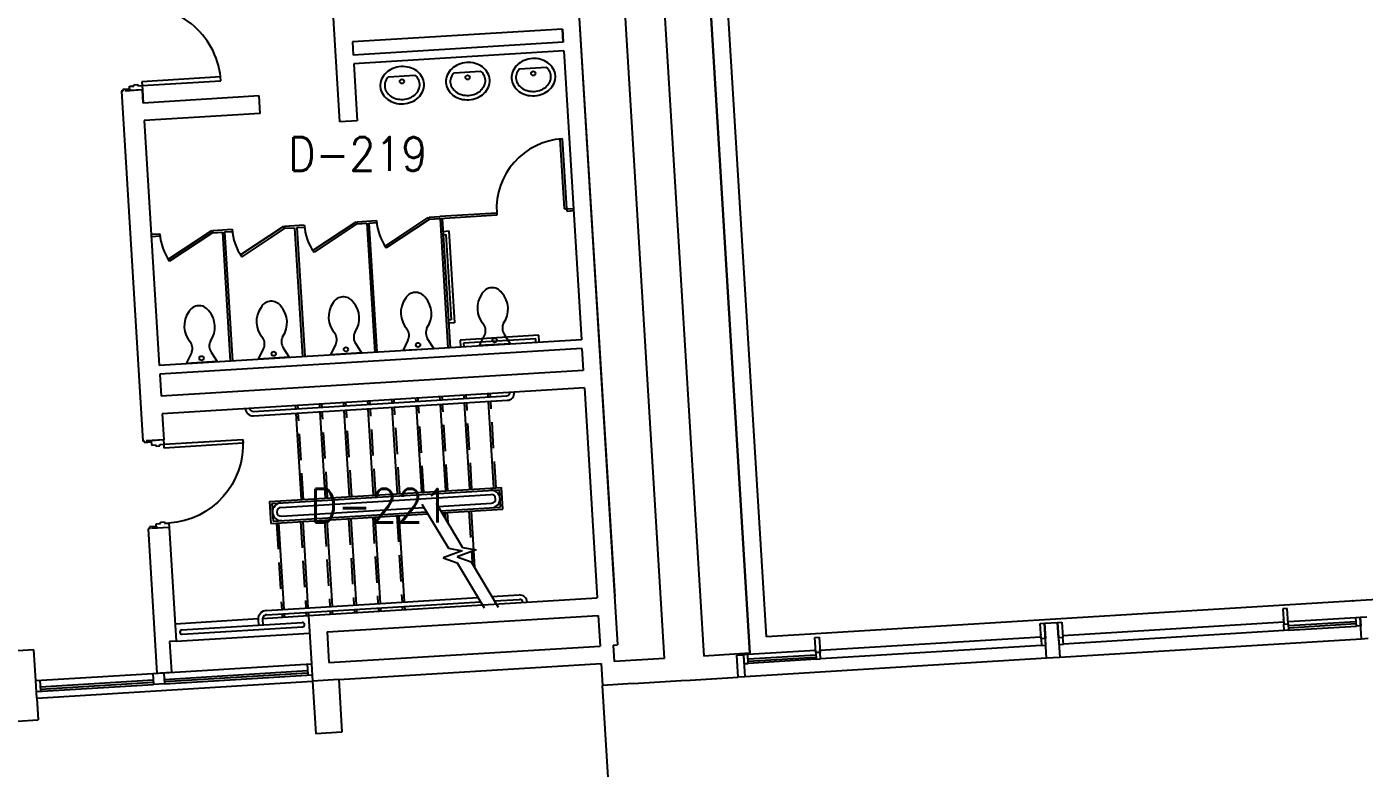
# Model space of a CAD drawing. Header units: inches. Extents: x 0 to 15110, y -1099 to 7181.
# Drawn here: x 7621 to 8231, y 5158 to 5496 of the extents above; entities that cross this region are included whole.
import ezdxf
from ezdxf.enums import TextEntityAlignment as Align

# ---------------------------------------------------------------- set-up
doc = ezdxf.new("R2010")
doc.units = ezdxf.units.IN
doc.header["$LTSCALE"] = 48
doc.header["$MEASUREMENT"] = 0
doc.linetypes.add('HIDDEN', pattern=[0.375, 0.25, -0.125])
doc.layers.get('0').update_dxf_attribs({"linetype": 'CONTINUOUS'})
for name, color, linetype in [('A-DOOR', 5, 'CONTINUOUS'), ('A-FLOR-STRS', 4, 'CONTINUOUS'), ('A-FURN', 6, 'CONTINUOUS'), ('A-GLAZ', 1, 'CONTINUOUS'), ('A-GLAZ-DETL', 5, 'CONTINUOUS'), ('A-ROOF', 5, 'CONTINUOUS'), ('A-WALL', 7, 'CONTINUOUS'), ('A-WALL-SILL', 3, 'CONTINUOUS'), ('SP-RMNO', 7, 'CONTINUOUS'), ('SP-ROOMF', 7, 'CONTINUOUS')]:
    doc.layers.add(name, color=color, linetype=linetype)
doc.layers.get('0').off()
doc.layers.get('SP-ROOMF').off()
doc.styles.add('ROMANS', font='ROMANS', dxfattribs={"width": 0.78})

# ---------------------------------------------------------------- blocks, each defined once
blk = doc.blocks.new('FMGRM1')
at = {"style": 'ROMANS', "width": 0.9}
for tag, p in [('DATA1', (0, -0.2836)), ('DATA2', (0, -0.443)), ('DATA3', (0, -0.6024)), ('DATA4', (0, -0.7618)), ('DATA5', (0, -0.9213))]:
    blk.add_attdef(tag, text='', height=0.1172, dxfattribs=at).set_placement(p, align=Align.CENTER)
at = {"layer": 'SP-RMNO', "style": 'ROMANS', "width": 0.9}
blk.add_attdef('RMNUMB', text='', height=0.16, dxfattribs=at).set_placement((0, 0), align=Align.MIDDLE)

msp = doc.modelspace()

# ---------------------------------------------------------------- linework, layer by layer
at = {"layer": 'A-DOOR', "linetype": 'Continuous'}
for p, q in [((7667.53, 5468.94), (7669.46, 5469.06)), ((7667.65, 5466.95), (7667.53, 5468.94)), ((7669.42, 5469.69), (7671.29, 5469.8)), ((7669.46, 5469.06), (7669.42, 5469.69)), ((7671.29, 5469.8), (7671.33, 5469.18)), ((7671.33, 5469.18), (7673.27, 5469.3)), ((7709.09, 5473.24), (7673.16, 5471.04)), ((7673.16, 5471.04), (7673.27, 5469.3)), ((7673.27, 5469.3), (7709.2, 5471.49)), ((7673.27, 5469.3), (7673.39, 5467.3)), ((7709.2, 5471.49), (7709.09, 5473.24)), ((7673.39, 5467.3), (7667.65, 5466.95)), ((7866, 5412.98), (7864.05, 5444.92)), ((7867, 5413.04), (7865.04, 5444.98)), ((7803.69, 5409.04), (7784.09, 5396.07)), ((7804.24, 5408.21), (7784.66, 5395.24)), ((7803.69, 5409.04), (7804.24, 5408.21)), ((7866, 5412.98), (7867, 5413.04)), ((7704.87, 5403), (7685.28, 5390.02)), ((7705.42, 5402.16), (7685.84, 5389.2)), ((7704.87, 5403), (7705.42, 5402.16)), ((7737.81, 5405.01), (7718.21, 5392.04)), ((7738.36, 5404.18), (7718.78, 5391.21)), ((7737.81, 5405.01), (7738.36, 5404.18)), ((7770.75, 5407.02), (7751.15, 5394.05)), ((7771.3, 5406.19), (7751.72, 5393.23)), ((7770.75, 5407.02), (7771.3, 5406.19)), ((7683.15, 5307.63), (7677.41, 5307.27)), ((7677.41, 5307.27), (7677.54, 5305.28)), ((7677.54, 5305.28), (7679.47, 5305.4)), ((7679.47, 5305.4), (7679.51, 5304.77)), ((7679.51, 5304.77), (7681.38, 5304.89)), ((7681.34, 5305.51), (7683.28, 5305.63)), ((7681.38, 5304.89), (7681.34, 5305.51)), ((7683.28, 5305.63), (7683.15, 5307.63)), ((7683.28, 5305.63), (7719.21, 5307.83)), ((7683.38, 5303.88), (7683.28, 5305.63)), ((7719.31, 5306.08), (7683.38, 5303.88)), ((7719.21, 5307.83), (7719.31, 5306.08)), ((7679.73, 5269.34), (7681.67, 5269.46)), ((7679.86, 5267.35), (7679.73, 5269.34)), ((7685.6, 5267.7), (7679.86, 5267.35)), ((7681.63, 5270.09), (7683.5, 5270.2)), ((7681.67, 5269.46), (7681.63, 5270.09)), ((7683.5, 5270.2), (7683.54, 5269.58)), ((7683.54, 5269.58), (7685.47, 5269.7)), ((7685.47, 5269.7), (7685.6, 5267.7))]:
    msp.add_line(p, q, dxfattribs=at)
for centre, radius, start, end in [((7867, 5413.04), 32, 93.5, 183.49078), ((7804.18, 5409.2), 24, 183.5, 215.5663), ((7705.36, 5403.16), 24, 183.5, 215.56793), ((7738.3, 5405.17), 24, 183.5, 215.56793), ((7771.24, 5407.19), 24, 183.5, 215.56793)]:
    msp.add_arc(centre, radius, start, end, dxfattribs=at)
msp.add_ellipse((7673.27, 5469.3), major_axis=(-25.46, 25.46), ratio=1, start_param=3.988077, end_param=5.558874, dxfattribs=at)
at = {"layer": 'A-DOOR', "linetype": 'Continuous', "extrusion": (0, 0, -1)}
msp.add_ellipse((7683.28, 5305.63), major_axis=(25.46, 25.46), ratio=1, start_param=0.724312, end_param=2.295108, dxfattribs=at)
at = {"layer": 'A-FLOR-STRS', "linetype": 'Continuous'}
for p, q in [((7723.93, 5320.64), (7839.72, 5327.72)), ((7820.25, 5326.53), (7820.16, 5328.03)), ((7831.23, 5327.2), (7831.14, 5328.7)), ((7724.06, 5318.64), (7839.84, 5325.72)), ((7743.4, 5321.83), (7743.31, 5323.33)), ((7754.38, 5322.5), (7754.29, 5324)), ((7765.36, 5323.17), (7765.27, 5324.67)), ((7776.34, 5323.84), (7776.25, 5325.34)), ((7778.87, 5282.42), (7776.46, 5321.85)), ((7787.32, 5324.52), (7787.22, 5326.01)), ((7789.85, 5283.09), (7787.44, 5322.52)), ((7798.3, 5325.19), (7798.2, 5326.68)), ((7800.83, 5283.76), (7798.42, 5323.19)), ((7809.28, 5325.86), (7809.18, 5327.36)), ((7811.81, 5284.44), (7809.4, 5323.86)), ((7822.79, 5285.11), (7820.38, 5324.53)), ((7833.77, 5285.78), (7831.36, 5325.21)), ((7745.93, 5280.41), (7743.52, 5319.83)), ((7756.91, 5281.08), (7754.5, 5320.5)), ((7767.89, 5281.75), (7765.48, 5321.18)), ((7731.46, 5279.52), (7837.26, 5285.99)), ((7837.87, 5276.01), (7837.26, 5285.99)), ((7731.46, 5279.52), (7732.07, 5269.54)), ((7732.52, 5278.58), (7836.32, 5284.93)), ((7736.63, 5276.83), (7832.45, 5282.69)), ((7836.81, 5276.95), (7836.32, 5284.93)), ((7732.07, 5269.54), (7803.61, 5273.92)), ((7732.52, 5278.58), (7733.01, 5270.6)), ((7733.01, 5270.6), (7803.03, 5274.88)), ((7736.88, 5272.84), (7801.88, 5276.82)), ((7790.46, 5273.11), (7792.87, 5233.69)), ((7800.95, 5278.36), (7813.02, 5258.19)), ((7807.4, 5278.76), (7819.47, 5258.58)), ((7808.32, 5277.21), (7832.7, 5278.7)), ((7809.48, 5275.28), (7836.81, 5276.95)), ((7810.06, 5274.31), (7837.87, 5276.01)), ((7812.42, 5274.45), (7812.7, 5269.89)), ((7823.4, 5275.13), (7824.97, 5249.37)), ((7735.56, 5269.75), (7737.97, 5230.33)), ((7746.54, 5270.43), (7748.95, 5231)), ((7757.52, 5271.1), (7759.93, 5231.67)), ((7768.5, 5271.77), (7770.91, 5232.34)), ((7779.48, 5272.44), (7781.89, 5233.01)), ((7819.26, 5257.06), (7810.62, 5253.89)), ((7813.02, 5258.19), (7819.26, 5257.06)), ((7825.7, 5257.46), (7817.06, 5254.29)), ((7819.47, 5258.58), (7825.7, 5257.46)), ((7810.62, 5253.89), (7816.96, 5251.6)), ((7816.96, 5251.6), (7829.28, 5231.01)), ((7817.06, 5254.29), (7823.41, 5251.99)), ((7823.41, 5251.99), (7835.72, 5231.4)), ((7832.89, 5236.13), (7845.27, 5236.89)), ((7729.99, 5229.84), (7826.45, 5235.74)), ((7730.11, 5227.84), (7827.6, 5233.81)), ((7771.03, 5230.35), (7771.13, 5228.85)), ((7782.01, 5231.02), (7782.11, 5229.52)), ((7792.99, 5231.69), (7793.09, 5230.19)), ((7834.05, 5234.2), (7845.4, 5234.89)), ((7691.46, 5220.97), (7746.36, 5224.33)), ((7726.24, 5225.6), (7726.39, 5223.11)), ((7728.24, 5225.73), (7728.39, 5223.23)), ((7738.1, 5228.33), (7738.19, 5226.83)), ((7749.08, 5229), (7749.17, 5227.51)), ((7760.06, 5229.67), (7760.15, 5228.18)), ((7691.58, 5218.97), (7746.48, 5222.33))]:
    msp.add_line(p, q, dxfattribs=at)
at = {"layer": 'A-FLOR-STRS', "linetype": 'HIDDEN'}
for p, q in [((7821.25, 5326.59), (7821.16, 5328.09)), ((7832.23, 5327.26), (7832.14, 5328.76)), ((7744.4, 5321.89), (7744.31, 5323.39)), ((7755.38, 5322.56), (7755.28, 5324.06)), ((7766.36, 5323.23), (7766.26, 5324.73)), ((7777.34, 5323.91), (7777.24, 5325.4)), ((7779.87, 5282.48), (7777.46, 5321.91)), ((7788.31, 5324.58), (7788.22, 5326.07)), ((7790.85, 5283.15), (7788.44, 5322.58)), ((7799.29, 5325.25), (7799.2, 5326.75)), ((7801.83, 5283.83), (7799.42, 5323.25)), ((7810.27, 5325.92), (7810.18, 5327.42)), ((7812.81, 5284.5), (7810.4, 5323.92)), ((7823.79, 5285.17), (7821.38, 5324.6)), ((7834.77, 5285.84), (7832.35, 5325.27)), ((7746.93, 5280.47), (7744.52, 5319.89)), ((7757.91, 5281.14), (7755.5, 5320.57)), ((7768.89, 5281.81), (7766.48, 5321.24)), ((7757.91, 5281.14), (7757.81, 5282.75)), ((7789.46, 5273.05), (7791.87, 5233.62)), ((7811.42, 5274.39), (7811.58, 5271.76)), ((7822.4, 5275.07), (7823.82, 5251.84)), ((7734.56, 5269.69), (7736.98, 5230.27)), ((7745.54, 5270.36), (7747.96, 5230.94)), ((7756.52, 5271.04), (7758.94, 5231.61)), ((7767.5, 5271.71), (7769.91, 5232.28)), ((7778.48, 5272.38), (7780.89, 5232.95)), ((7770.04, 5230.29), (7770.13, 5228.79)), ((7781.02, 5230.96), (7781.11, 5229.46)), ((7792, 5231.63), (7792.09, 5230.13)), ((7737.1, 5228.27), (7737.19, 5226.77)), ((7748.08, 5228.94), (7748.17, 5227.44)), ((7759.06, 5229.61), (7759.15, 5228.12))]:
    msp.add_line(p, q, dxfattribs=at)
at = {"layer": 'A-FLOR-STRS', "linetype": 'Continuous'}
for centre, radius, start, end in [((7839.63, 5329.22), 1.5, 273.4986, 3.5), ((7839.63, 5329.22), 3.5, 273.4986, 3.5), ((7723.84, 5322.14), 3.5, 183.5, 273.50146), ((7723.84, 5322.14), 1.5, 183.5, 273.50225), ((7832.58, 5280.7), 4, 273.5, 93.5), ((7832.58, 5280.7), 2, 273.5, 93.5), ((7736.75, 5274.84), 4, 93.5, 273.5), ((7736.75, 5274.84), 2, 93.5, 273.49514), ((7845.49, 5233.4), 3.5, 3.5, 93.50091), ((7845.49, 5233.4), 1.5, 3.5, 93.5), ((7730.23, 5225.85), 4, 93.49729, 183.50177), ((7730.23, 5225.85), 2, 93.49857, 183.50237), ((7746.42, 5223.33), 1, 273.5, 93.5), ((7691.52, 5219.97), 1, 93.5, 273.5)]:
    msp.add_arc(centre, radius, start, end, dxfattribs=at)
at = {"layer": 'A-FURN', "linetype": 'Continuous'}
for p, q in [((7815.59, 5475.15), (7827.68, 5475.89)), ((7845.53, 5476.98), (7857.62, 5477.72)), ((7785.64, 5473.32), (7797.74, 5474.06)), ((7810.29, 5402.76), (7813.28, 5402.94)), ((7810.38, 5401.26), (7811.88, 5401.35)), ((7811.88, 5401.35), (7814.26, 5362.43)), ((7813.28, 5402.94), (7815.85, 5361.02)), ((7814.26, 5362.43), (7812.76, 5362.33)), ((7815.85, 5361.02), (7812.85, 5360.84)), ((7794.55, 5353.17), (7792.33, 5348.52)), ((7806.31, 5349.38), (7803.54, 5353.71)), ((7854.26, 5355.36), (7818.33, 5353.16)), ((7818.33, 5353.16), (7818.51, 5350.16)), ((7852.86, 5353.77), (7819.92, 5351.75)), ((7827.27, 5350.66), (7829.49, 5355.3)), ((7838.47, 5355.85), (7841.24, 5351.51)), ((7852.95, 5352.27), (7852.86, 5353.77)), ((7854.45, 5352.36), (7854.26, 5355.36)), ((7693.52, 5342.48), (7695.74, 5347.12)), ((7704.72, 5347.67), (7707.49, 5343.33)), ((7726.45, 5344.49), (7728.68, 5349.14)), ((7737.66, 5349.69), (7740.43, 5345.35)), ((7759.39, 5346.51), (7761.61, 5351.15)), ((7773.37, 5347.36), (7759.39, 5346.51)), ((7770.6, 5351.7), (7773.37, 5347.36)), ((7792.33, 5348.52), (7806.31, 5349.38)), ((7819.92, 5351.75), (7820.01, 5350.26)), ((7841.24, 5351.51), (7827.27, 5350.66)), ((7707.49, 5343.33), (7693.52, 5342.48)), ((7740.43, 5345.35), (7726.45, 5344.49))]:
    msp.add_line(p, q, dxfattribs=at)
for centre in [(7851.73, 5474.85), (7791.84, 5471.18), (7821.79, 5473.01), (7834.13, 5353.08), (7733.32, 5346.92), (7766.26, 5348.93), (7799.2, 5350.94), (7700.38, 5344.9)]:
    msp.add_circle(centre, 1, dxfattribs=at)
for centre, radius, start, end in [((7851.39, 5471.42), 10.08, 112.54355, 133.30557), ((7852.04, 5469.86), 11.77, 93.5, 112.54355), ((7852.04, 5469.86), 11.77, 74.45645, 93.5), ((7852.49, 5471.49), 10.08, 53.69443, 74.45645), ((7790.59, 5468.72), 8.75, 133.30557, 157.07004), ((7791.5, 5467.76), 10.08, 112.54355, 133.30557), ((7792.15, 5466.19), 11.77, 93.5, 112.54355), ((7792.15, 5466.19), 11.77, 74.45645, 93.5), ((7792.6, 5467.83), 10.08, 53.69443, 74.45645), ((7793.39, 5468.89), 8.75, 29.92996, 53.69443), ((7820.53, 5470.56), 8.75, 133.30557, 157.07004), ((7820.53, 5470.56), 6.75, 137.11377, 157.07004), ((7821.44, 5469.59), 10.08, 112.54355, 133.30557), ((7822.09, 5468.03), 11.77, 93.5, 112.54355), ((7822.09, 5468.03), 11.77, 74.45645, 93.5), ((7822.55, 5469.66), 10.08, 53.69443, 74.45645), ((7823.33, 5470.73), 6.75, 29.92996, 49.88623), ((7823.33, 5470.73), 8.75, 29.92996, 53.69443), ((7824.6, 5471.46), 7.29, 3.5, 29.92996), ((7849.13, 5472.96), 7.29, 157.07004, 183.5), ((7850.48, 5472.39), 8.75, 133.30557, 157.07004), ((7849.13, 5472.96), 5.29, 157.07004, 183.5), ((7850.48, 5472.39), 6.75, 137.11377, 157.07004), ((7853.27, 5472.56), 6.75, 29.92996, 49.88623), ((7853.27, 5472.56), 8.75, 29.92996, 53.69443), ((7854.54, 5473.29), 5.29, 3.5, 29.92996), ((7854.54, 5473.29), 7.29, 3.5, 29.92996), ((7789.24, 5469.29), 7.29, 157.07004, 183.5), ((7789.24, 5469.29), 7.29, 183.5, 209.92996), ((7789.24, 5469.29), 5.29, 157.07004, 183.5), ((7789.24, 5469.29), 5.29, 183.5, 209.92996), ((7790.59, 5468.72), 6.75, 137.11377, 157.07004), ((7793.39, 5468.89), 6.75, 29.92996, 49.88623), ((7794.65, 5469.63), 5.29, 3.5, 29.92996), ((7794.65, 5469.63), 5.29, 337.07004, 3.5), ((7794.65, 5469.63), 7.29, 3.5, 29.92996), ((7794.65, 5469.63), 7.29, 337.07004, 3.5), ((7819.18, 5471.13), 7.29, 157.07004, 183.5), ((7819.18, 5471.13), 7.29, 183.5, 209.92996), ((7819.18, 5471.13), 5.29, 157.07004, 183.5), ((7819.18, 5471.13), 5.29, 183.5, 209.92996), ((7820.45, 5471.86), 6.75, 209.92996, 233.69443), ((7823.25, 5472.03), 6.75, 313.30557, 337.07004), ((7824.6, 5471.46), 5.29, 3.5, 29.92996), ((7823.25, 5472.03), 8.75, 313.30557, 337.07004), ((7824.6, 5471.46), 5.29, 337.07004, 3.5), ((7824.6, 5471.46), 7.29, 337.07004, 3.5), ((7849.13, 5472.96), 7.29, 183.5, 209.92996), ((7850.4, 5473.69), 8.75, 209.92996, 233.69443), ((7849.13, 5472.96), 5.29, 183.5, 209.92996), ((7850.4, 5473.69), 6.75, 209.92996, 233.69443), ((7851.18, 5474.76), 8.08, 233.69443, 254.45645), ((7852.29, 5474.82), 8.08, 292.54355, 313.30557), ((7853.2, 5473.86), 6.75, 313.30557, 337.07004), ((7853.2, 5473.86), 8.75, 313.30557, 337.07004), ((7854.54, 5473.29), 5.29, 337.07004, 3.5), ((7854.54, 5473.29), 7.29, 337.07004, 3.5), ((7790.51, 5470.02), 8.75, 209.92996, 233.69443), ((7790.51, 5470.02), 6.75, 209.92996, 233.69443), ((7791.29, 5471.09), 10.08, 233.69443, 254.45645), ((7791.29, 5471.09), 8.08, 233.69443, 254.45645), ((7791.75, 5472.72), 9.77, 254.45645, 273.5), ((7791.75, 5472.72), 9.77, 273.5, 292.54355), ((7792.4, 5471.16), 8.08, 292.54355, 313.30557), ((7792.4, 5471.16), 10.08, 292.54355, 313.30557), ((7793.31, 5470.2), 6.75, 313.30557, 337.07004), ((7793.31, 5470.2), 8.75, 313.30557, 337.07004), ((7820.45, 5471.86), 8.75, 209.92996, 233.69443), ((7821.24, 5472.92), 10.08, 233.69443, 254.45645), ((7821.24, 5472.92), 8.08, 233.69443, 254.45645), ((7821.69, 5474.56), 11.77, 254.45645, 273.5), ((7821.69, 5474.56), 9.77, 254.45645, 273.5), ((7821.69, 5474.56), 9.77, 273.5, 292.54355), ((7821.69, 5474.56), 11.77, 273.5, 292.54355), ((7822.34, 5472.99), 8.08, 292.54355, 313.30557), ((7822.34, 5472.99), 10.08, 292.54355, 313.30557), ((7851.18, 5474.76), 10.08, 233.69443, 254.45645), ((7851.64, 5476.39), 11.77, 254.45645, 273.5), ((7851.64, 5476.39), 9.77, 254.45645, 273.5), ((7851.64, 5476.39), 9.77, 273.5, 292.54355), ((7851.64, 5476.39), 11.77, 273.5, 292.54355), ((7852.29, 5474.82), 10.08, 292.54355, 313.30557), ((7791.75, 5472.72), 11.77, 254.45645, 273.5), ((7791.75, 5472.72), 11.77, 273.5, 292.54355), ((7832.99, 5371.75), 5.3, 35.39079, 151.60921), ((7732.18, 5365.58), 5.3, 35.39079, 151.60921), ((7765.12, 5367.6), 5.3, 35.39079, 151.60921), ((7761.33, 5363.16), 11.05, 324.19235, 42.80765), ((7802.35, 5365.66), 11.05, 144.19235, 222.80765), ((7798.05, 5369.61), 5.3, 35.39079, 151.60921), ((7794.27, 5365.17), 11.05, 324.19235, 42.80765), ((7837.29, 5367.8), 11.05, 144.19235, 222.80765), ((7829.2, 5367.31), 11.05, 324.19235, 42.80765), ((7703.54, 5359.62), 11.05, 144.19235, 222.80765), ((7699.24, 5363.57), 5.3, 35.39079, 151.60921), ((7699.24, 5363.57), 5.3, 35.39079, 151.60921), ((7695.45, 5359.13), 11.05, 324.19235, 42.80765), ((7736.48, 5361.64), 11.05, 144.19235, 222.80765), ((7728.39, 5361.14), 11.05, 324.19235, 42.80765), ((7769.41, 5363.65), 11.05, 144.19235, 222.80765), ((7807.87, 5356.48), 5.15, 154.4454, 212.5546), ((7824.84, 5357.52), 5.15, 334.4454, 32.5546), ((7842.81, 5358.62), 5.15, 154.4454, 212.5546), ((7709.06, 5350.44), 5.15, 154.4454, 212.5546), ((7724.03, 5351.36), 5.15, 334.4454, 32.5546), ((7742, 5352.46), 5.15, 154.4454, 212.5546), ((7756.97, 5353.37), 5.15, 334.4454, 32.5546), ((7774.94, 5354.47), 5.15, 154.4454, 212.5546), ((7789.91, 5355.39), 5.15, 334.4454, 32.5546), ((7691.09, 5349.34), 5.15, 334.4454, 32.5546)]:
    msp.add_arc(centre, radius, start, end, dxfattribs=at)
at = {"layer": 'A-GLAZ', "linetype": 'Continuous'}
for p, q in [((8093.36, 5218.47), (8194.17, 5224.64)), ((8196.17, 5224.76), (8227.11, 5226.65)), ((8227.23, 5224.66), (8196.29, 5222.77)), ((8194.42, 5220.65), (8093.61, 5214.48)), ((8227.29, 5223.66), (8196.35, 5221.77)), ((8196.41, 5220.77), (8227.36, 5222.66)), ((7982.57, 5211.7), (8083.38, 5217.86)), ((8083.62, 5213.87), (7982.81, 5207.71)), ((7980.57, 5211.58), (7949.63, 5209.68)), ((7949.75, 5207.69), (7980.69, 5209.58)), ((7949.81, 5206.69), (7980.75, 5208.58)), ((7980.82, 5207.58), (7949.87, 5205.69)), ((7683.14, 5201.4), (7750.51, 5205.52)), ((7683.32, 5198.4), (7748.7, 5202.4)), ((7683.38, 5197.41), (7748.76, 5201.41)), ((7683.44, 5196.41), (7750.82, 5200.53)), ((7625.05, 5192.84), (7678.45, 5196.1)), ((7626.93, 5194.96), (7678.33, 5198.1)), ((7626.99, 5193.96), (7678.39, 5197.1))]:
    msp.add_line(p, q, dxfattribs=at)
at = {"layer": 'A-GLAZ-DETL', "linetype": 'Continuous'}
for p, q in [((8195.8, 5230.75), (8193.81, 5230.63)), ((8193.81, 5230.63), (8194.23, 5223.64)), ((8196.23, 5223.76), (8195.8, 5230.75)), ((8083.01, 5223.85), (8085.01, 5223.97)), ((8085.01, 5223.97), (8085.44, 5216.99)), ((8091, 5224.34), (8092.99, 5224.46)), ((8091.43, 5217.35), (8091, 5224.34)), ((8092.99, 5224.46), (8093.42, 5217.48)), ((8227.11, 5226.65), (8229.11, 5226.78)), ((8227.36, 5222.66), (8227.11, 5226.65)), ((8229.11, 5226.78), (8229.35, 5222.78)), ((8083.44, 5216.87), (8083.01, 5223.85)), ((8194.23, 5223.64), (8196.23, 5223.76)), ((8194.23, 5223.64), (8196.23, 5223.76)), ((8194.42, 5220.65), (8194.23, 5223.64)), ((8196.41, 5220.77), (8194.42, 5220.65)), ((8196.23, 5223.76), (8196.41, 5220.77)), ((8229.35, 5222.78), (8227.36, 5222.66)), ((7980.21, 5217.56), (7982.2, 5217.69)), ((7980.63, 5210.58), (7980.21, 5217.56)), ((7982.2, 5217.69), (7982.63, 5210.7)), ((8085.44, 5216.99), (8083.44, 5216.87)), ((8085.44, 5216.99), (8083.44, 5216.87)), ((8083.44, 5216.87), (8083.62, 5213.87)), ((8083.62, 5213.87), (8085.62, 5213.99)), ((8085.62, 5213.99), (8085.44, 5216.99)), ((8093.42, 5217.48), (8091.43, 5217.35)), ((8093.42, 5217.48), (8091.43, 5217.35)), ((8091.43, 5217.35), (8091.61, 5214.36)), ((8091.61, 5214.36), (8093.61, 5214.48)), ((8093.61, 5214.48), (8093.42, 5217.48)), ((7949.63, 5209.68), (7947.63, 5209.56)), ((7947.63, 5209.56), (7947.88, 5205.57)), ((7947.88, 5205.57), (7949.87, 5205.69)), ((7949.87, 5205.69), (7949.63, 5209.68)), ((7982.63, 5210.7), (7980.63, 5210.58)), ((7982.63, 5210.7), (7980.63, 5210.58)), ((7980.63, 5210.58), (7980.82, 5207.58)), ((7980.82, 5207.58), (7982.81, 5207.71)), ((7982.81, 5207.71), (7982.63, 5210.7)), ((7678.15, 5201.09), (7683.14, 5201.4)), ((7678.15, 5201.09), (7678.45, 5196.1)), ((7683.14, 5201.4), (7683.44, 5196.41)), ((7748.52, 5205.4), (7748.82, 5200.41)), ((7627.05, 5192.96), (7626.74, 5197.95)), ((7683.44, 5196.41), (7678.45, 5196.1))]:
    msp.add_line(p, q, dxfattribs=at)
for p in [(8194.11, 5225.64), (8083.32, 5218.86), (7982.57, 5211.7)]:
    msp.add_point(p, dxfattribs=at)
at = {"layer": 'A-ROOF', "linetype": 'Continuous'}
msp.add_line((7887.15, 5133.73), (7883.36, 5195.61), dxfattribs=at)
at = {"layer": 'A-WALL', "linetype": 'Continuous'}
for p, q in [((7958.15, 5217.84), (7909.77, 6008.74)), ((7888.73, 5877.71), (7929.63, 5208.99)), ((7911.67, 5207.89), (7870.77, 5876.61)), ((7865.22, 5623.3), (7888.91, 5236.05)), ((7865.22, 5623.3), (7890.25, 5214.07)), ((7926.94, 5597.02), (7950.6, 5210.27)), ((7950.6, 5210.27), (7926.94, 5597.02)), ((7763.44, 5452.77), (7758.44, 5534.62)), ((7865.05, 5495.05), (7769.23, 5489.19)), ((7865.42, 5489.06), (7865.05, 5495.05)), ((7865.05, 5495.05), (7865.42, 5489.06)), ((7769.23, 5489.19), (7769.6, 5483.2)), ((7865.42, 5489.06), (7769.6, 5483.2)), ((7865.66, 5485.07), (7769.84, 5479.21)), ((7865.66, 5485.07), (7873.72, 5353.34)), ((7769.84, 5479.21), (7771.43, 5453.26)), ((7664.53, 5466.76), (7663.78, 5466.71)), ((7663.82, 5466.71), (7673.6, 5307.04)), ((7667.6, 5467.7), (7664.48, 5467.51)), ((7664.48, 5467.51), (7664.53, 5466.76)), ((7673.39, 5467.3), (7665.4, 5466.81)), ((7667.65, 5466.95), (7665.4, 5466.81)), ((7667.6, 5467.7), (7667.65, 5466.95)), ((7673.39, 5467.3), (7673.75, 5461.31)), ((7673.75, 5461.31), (7673.39, 5467.3)), ((7726.65, 5464.55), (7673.75, 5461.31)), ((7727.14, 5456.56), (7726.65, 5464.55)), ((7727.14, 5456.56), (7674.24, 5453.33)), ((7674.24, 5453.33), (7681.08, 5341.56)), ((7771.43, 5453.26), (7763.44, 5452.77)), ((7867, 5413.04), (7870.06, 5413.23)), ((7771.24, 5407.19), (7780.22, 5407.74)), ((7771.24, 5407.19), (7771.3, 5406.19)), ((7780.22, 5407.74), (7780.28, 5406.74)), ((7804.18, 5409.2), (7809.17, 5409.51)), ((7804.18, 5409.2), (7804.24, 5408.21)), ((7835.12, 5410.09), (7804.24, 5408.21)), ((7835.06, 5411.09), (7809.17, 5409.51)), ((7809.23, 5408.51), (7812.83, 5349.62)), ((7810.23, 5408.57), (7813.83, 5349.68)), ((7835.06, 5411.09), (7835.12, 5410.09)), ((7867, 5413.04), (7867.06, 5412.04)), ((7867.06, 5412.04), (7870.12, 5412.23)), ((7677.41, 5401.45), (7681.41, 5401.69)), ((7705.36, 5403.16), (7714.35, 5403.71)), ((7705.36, 5403.16), (7705.42, 5402.16)), ((7705.42, 5402.16), (7709.92, 5402.44)), ((7709.92, 5402.44), (7713.52, 5343.55)), ((7710.91, 5402.5), (7714.41, 5402.71)), ((7710.91, 5402.5), (7714.52, 5343.61)), ((7738.3, 5405.17), (7747.28, 5405.72)), ((7738.3, 5405.17), (7738.36, 5404.18)), ((7738.36, 5404.18), (7742.85, 5404.45)), ((7742.85, 5404.45), (7746.46, 5345.56)), ((7743.85, 5404.51), (7747.35, 5404.73)), ((7743.85, 5404.51), (7747.45, 5345.62)), ((7771.3, 5406.19), (7775.79, 5406.47)), ((7775.79, 5406.47), (7779.39, 5347.58)), ((7776.79, 5406.53), (7780.28, 5406.74)), ((7776.79, 5406.53), (7780.39, 5347.64)), ((7677.48, 5400.45), (7681.47, 5400.7)), ((7873.72, 5353.34), (7681.08, 5341.56)), ((7873.96, 5349.35), (7681.32, 5337.57)), ((7873.96, 5349.35), (7874.57, 5339.37)), ((7681.32, 5337.57), (7681.93, 5327.59)), ((7874.57, 5339.37), (7681.93, 5327.59)), ((7875.06, 5331.39), (7682.42, 5319.6)), ((7875.06, 5331.39), (7880.92, 5235.56)), ((7682.42, 5319.6), (7683.15, 5307.63)), ((7674.35, 5307.09), (7673.6, 5307.04)), ((7674.35, 5307.09), (7674.39, 5306.34)), ((7677.51, 5306.53), (7674.39, 5306.34)), ((7683.15, 5307.63), (7675.17, 5307.14)), ((7677.47, 5307.28), (7675.22, 5307.14)), ((7677.51, 5306.53), (7677.47, 5307.28)), ((7676.73, 5267.16), (7675.98, 5267.11)), ((7675.98, 5267.11), (7680.02, 5201.21)), ((7679.81, 5268.1), (7676.69, 5267.91)), ((7676.69, 5267.91), (7676.73, 5267.16)), ((7685.6, 5267.7), (7677.61, 5267.21)), ((7679.85, 5267.35), (7677.61, 5267.21)), ((7679.81, 5268.1), (7679.86, 5267.35)), ((7685.6, 5267.7), (7688.77, 5215.77)), ((7749.17, 5227.51), (7880.92, 5235.56)), ((7688.28, 5223.78), (7726.24, 5226.1)), ((7728.27, 5226.23), (7749.17, 5227.51)), ((7749.17, 5227.51), (7750.51, 5205.52)), ((7757.64, 5220.01), (7881.41, 5227.58)), ((7881.41, 5227.58), (7882.27, 5213.58)), ((8085.01, 5223.97), (8091, 5224.34)), ((8085.99, 5208), (8085.01, 5223.97)), ((8091, 5224.34), (8091.98, 5208.37)), ((8229.11, 5226.78), (8232.1, 5226.96)), ((8229.72, 5216.8), (8229.11, 5226.78)), ((7688.77, 5215.77), (7749.66, 5219.49)), ((7757.64, 5220.01), (7758.5, 5206.01)), ((7623.89, 5211.8), (7603.56, 5210.56)), ((7624.75, 5197.83), (7623.89, 5211.8)), ((7688.77, 5215.77), (7685.78, 5215.59)), ((7685.78, 5215.59), (7686.63, 5201.61)), ((7758.5, 5206.01), (7882.27, 5213.58)), ((7888.25, 5213.94), (7890.25, 5214.07)), ((7888.25, 5213.94), (7888.71, 5206.48)), ((8232.71, 5216.98), (8229.72, 5216.8)), ((7911.67, 5207.89), (7888.71, 5206.48)), ((7950.6, 5210.27), (7929.63, 5208.99)), ((7944.64, 5209.38), (7947.63, 5209.56)), ((7945.25, 5199.4), (7944.64, 5209.38)), ((7947.63, 5209.56), (7948.24, 5199.58)), ((8091.98, 5208.37), (8085.99, 5208)), ((7681.64, 5201.31), (7686.63, 5201.61)), ((7750.51, 5205.52), (7751, 5197.53)), ((7763.04, 5198.27), (7882.75, 5205.59)), ((7882.75, 5205.59), (7883.36, 5195.61)), ((7948.24, 5199.58), (7945.25, 5199.4)), ((7625.24, 5189.84), (7624.75, 5197.83)), ((7625.24, 5189.84), (7751, 5197.53)), ((7762.98, 5198.27), (7751, 5197.53)), ((7751, 5197.53), (7751, 5197.53)), ((7751, 5197.53), (7752.47, 5173.58)), ((7762.98, 5198.27), (7764.44, 5174.31)), ((7897.34, 5196.47), (7883.36, 5195.61)), ((7897.34, 5196.47), (7919.3, 5197.81)), ((7919.3, 5197.81), (7923.29, 5198.05)), ((7923.29, 5198.05), (7945.25, 5199.4)), ((7625.24, 5189.84), (7625.85, 5179.86)), ((7582.88, 5177.23), (7625.85, 5179.86)), ((7764.44, 5174.31), (7752.47, 5173.58))]:
    msp.add_line(p, q, dxfattribs=at)
msp.add_point((8225.65, 5234.2), dxfattribs=at)
at = {"layer": 'A-WALL-SILL', "linetype": 'Continuous'}
for p, q in [((8236.8, 5234.89), (7958.15, 5217.84)), ((8229.72, 5216.8), (8091.98, 5208.37)), ((8085.99, 5208), (7948.24, 5199.58)), ((7624.75, 5197.83), (7678.15, 5201.09))]:
    msp.add_line(p, q, dxfattribs=at)

# ---------------------------------------------------------------- block references
at = {"layer": 'SP-ROOMF', "linetype": 'Continuous'}
ref = msp.add_blockref('FMGRM1', (7771.66, 5438.09), dxfattribs=dict(at, xscale=96, yscale=96, zscale=96))
ref.add_attrib('RMNUMB', 'D-219', dxfattribs={"layer": 'SP-RMNO', "height": 15.36, "style": 'ROMANS', "width": 0.9}).set_placement((7771.66, 5438.09), align=Align.MIDDLE)
ref = msp.add_blockref('FMGRM1', (7781.67, 5277.58), dxfattribs=dict(at, xscale=96, yscale=96, zscale=96))
ref.add_attrib('RMNUMB', 'D-221', dxfattribs={"layer": 'SP-RMNO', "height": 15.36, "style": 'ROMANS', "width": 0.9}).set_placement((7781.67, 5277.58), align=Align.MIDDLE)

doc.saveas('drawing.dxf')
